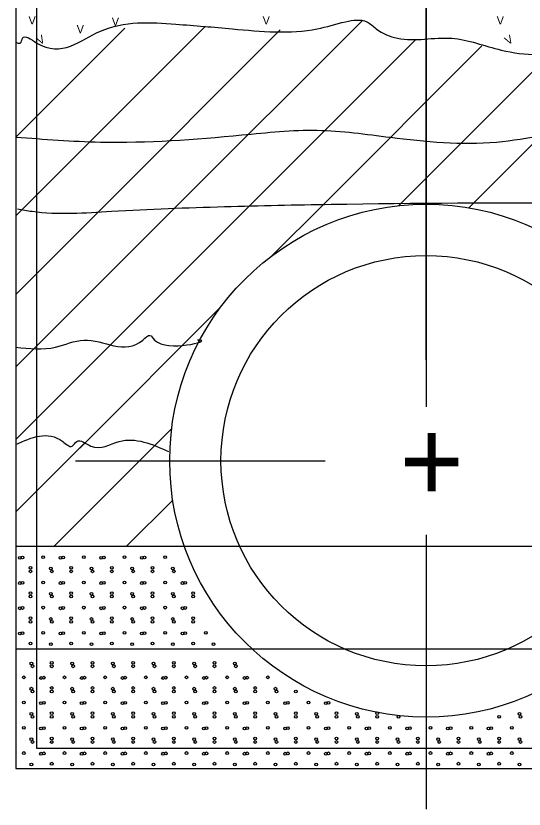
# Model space of a CAD drawing. Extents: x 1000 to 1036.3, y 1000 to 1022.
# Drawn here: x 1020.25 to 1021.489, y 1005.776 to 1007.709 of the extents above; entities that cross this region are included whole.
import ezdxf

# ---------------------------------------------------------------- set-up
doc = ezdxf.new("R2010")
doc.units = 0
doc.layers.add('1', color=7, linetype='Continuous')

msp = doc.modelspace()

# ---------------------------------------------------------------- linework, layer by layer
at = {"layer": '1'}
for p, q in [((1021.25, 1010.6219), (1021.25, 1006.7564)), ((1020.3, 1008.0207), (1020.3, 1005.9246)), ((1020.25, 1008), (1020.25, 1005.875)), ((1020.6359, 1007.2394), (1021.0938, 1007.6973)), ((1020.25, 1007.2218), (1020.7119, 1007.6837)), ((1020.25, 1007.4132), (1020.5159, 1007.6791)), ((1020.4507, 1007.2311), (1020.8945, 1007.6748)), ((1021.354, 1007.2413), (1021.787, 1007.6743)), ((1020.8192, 1007.246), (1021.2249, 1007.6518)), ((1020.9997, 1007.2497), (1021.386, 1007.636)), ((1021.1828, 1007.2464), (1021.5538, 1007.6174)), ((1020.875, 1007.125), (1020.9997, 1007.2497)), ((1020.25, 1006.6768), (1020.8192, 1007.246)), ((1020.25, 1006.8535), (1020.6359, 1007.2394)), ((1020.25, 1007.0303), (1020.4507, 1007.2311)), ((1020.25, 1007.2072), (1020.2512, 1007.2083)), ((1020.4057, 1006.6557), (1020.75, 1007)), ((1020.3434, 1006.4166), (1020.6299, 1006.7031)), ((1020.25, 1006.5), (1020.416, 1006.666)), ((1020.3952, 1006.625), (1021.0041, 1006.625)), ((1020.5201, 1006.4166), (1020.6324, 1006.5289)), ((1021.25, 1006.4443), (1021.25, 1005.7757)), ((1020.25, 1006.4166), (1020.6608, 1006.4166)), ((1020.6608, 1006.4166), (1021.8393, 1006.4166)), ((1020.25, 1006.1666), (1020.8252, 1006.1666)), ((1020.8252, 1006.1666), (1021.6748, 1006.1666)), ((1020.3, 1005.9246), (1022.2, 1005.9246)), ((1020.25, 1005.875), (1022.25, 1005.875))]:
    msp.add_line(p, q, dxfattribs=at)
msp.add_lwpolyline([(1021.25, 1006.8708), (1021.25, 1008.7564)], dxfattribs=at)
for centre, radius in [((1021.25, 1006.625), 0.625), ((1021.25, 1006.625), 0.5), ((1020.2595, 1006.3882), 0.00339), ((1020.2663, 1006.389), 0.00339), ((1020.3167, 1006.3898), 0.00339), ((1020.3587, 1006.3882), 0.00339), ((1020.3654, 1006.389), 0.00339), ((1020.4158, 1006.3898), 0.00339), ((1020.4578, 1006.3882), 0.00339), ((1020.4646, 1006.389), 0.00339), ((1020.515, 1006.3898), 0.00339), ((1020.557, 1006.3882), 0.00339), ((1020.5638, 1006.389), 0.00339), ((1020.6142, 1006.3898), 0.00339), ((1020.2856, 1006.3638), 0.00339), ((1020.3352, 1006.3621), 0.00339), ((1020.3848, 1006.3638), 0.00339), ((1020.4343, 1006.3621), 0.00339), ((1020.4839, 1006.3638), 0.00339), ((1020.5335, 1006.3621), 0.00339), ((1020.5831, 1006.3638), 0.00339), ((1020.6327, 1006.3621), 0.00339), ((1020.2856, 1006.3553), 0.00339), ((1020.3377, 1006.3553), 0.00339), ((1020.3848, 1006.3553), 0.00339), ((1020.4368, 1006.3553), 0.00339), ((1020.4839, 1006.3553), 0.00339), ((1020.536, 1006.3553), 0.00339), ((1020.5831, 1006.3553), 0.00339), ((1020.6352, 1006.3553), 0.00339), ((1020.2595, 1006.3267), 0.00339), ((1020.2663, 1006.3275), 0.00339), ((1020.3167, 1006.3283), 0.00339), ((1020.3587, 1006.3267), 0.00339), ((1020.3654, 1006.3275), 0.00339), ((1020.4158, 1006.3283), 0.00339), ((1020.4578, 1006.3267), 0.00339), ((1020.4646, 1006.3275), 0.00339), ((1020.515, 1006.3283), 0.00339), ((1020.557, 1006.3267), 0.00339), ((1020.5638, 1006.3275), 0.00339), ((1020.6142, 1006.3283), 0.00339), ((1020.6562, 1006.3267), 0.00339), ((1020.6629, 1006.3275), 0.00339), ((1020.2856, 1006.3023), 0.00339), ((1020.3352, 1006.3006), 0.00339), ((1020.3848, 1006.3023), 0.00339), ((1020.4343, 1006.3006), 0.00339), ((1020.4839, 1006.3023), 0.00339), ((1020.5335, 1006.3006), 0.00339), ((1020.5831, 1006.3023), 0.00339), ((1020.6327, 1006.3006), 0.00339), ((1020.6823, 1006.3023), 0.00339), ((1020.2856, 1006.2938), 0.00339), ((1020.3377, 1006.2938), 0.00339), ((1020.3848, 1006.2938), 0.00339), ((1020.4368, 1006.2938), 0.00339), ((1020.4839, 1006.2938), 0.00339), ((1020.536, 1006.2938), 0.00339), ((1020.5831, 1006.2938), 0.00339), ((1020.6352, 1006.2938), 0.00339), ((1020.6823, 1006.2938), 0.00339), ((1020.2595, 1006.2652), 0.00339), ((1020.2663, 1006.266), 0.00339), ((1020.3167, 1006.2668), 0.00339), ((1020.3587, 1006.2652), 0.00339), ((1020.3654, 1006.266), 0.00339), ((1020.4158, 1006.2668), 0.00339), ((1020.4578, 1006.2652), 0.00339), ((1020.4646, 1006.266), 0.00339), ((1020.515, 1006.2668), 0.00339), ((1020.557, 1006.2652), 0.00339), ((1020.5638, 1006.266), 0.00339), ((1020.6142, 1006.2668), 0.00339), ((1020.6562, 1006.2652), 0.00339), ((1020.6629, 1006.266), 0.00339), ((1020.2856, 1006.2408), 0.00339), ((1020.3848, 1006.2408), 0.00339), ((1020.4839, 1006.2408), 0.00339), ((1020.5831, 1006.2408), 0.00339), ((1020.6823, 1006.2408), 0.00339), ((1020.2856, 1006.2323), 0.00339), ((1020.3352, 1006.2391), 0.00339), ((1020.3377, 1006.2323), 0.00339), ((1020.3848, 1006.2323), 0.00339), ((1020.4343, 1006.2391), 0.00339), ((1020.4368, 1006.2323), 0.00339), ((1020.4839, 1006.2323), 0.00339), ((1020.5335, 1006.2391), 0.00339), ((1020.536, 1006.2323), 0.00339), ((1020.5831, 1006.2323), 0.00339), ((1020.6327, 1006.2391), 0.00339), ((1020.6352, 1006.2323), 0.00339), ((1020.6823, 1006.2323), 0.00339), ((1020.2595, 1006.2037), 0.00339), ((1020.2663, 1006.2045), 0.00339), ((1020.3167, 1006.2053), 0.00339), ((1020.3587, 1006.2037), 0.00339), ((1020.3654, 1006.2045), 0.00339), ((1020.4158, 1006.2053), 0.00339), ((1020.4578, 1006.2037), 0.00339), ((1020.4646, 1006.2045), 0.00339), ((1020.515, 1006.2053), 0.00339), ((1020.557, 1006.2037), 0.00339), ((1020.5638, 1006.2045), 0.00339), ((1020.6142, 1006.2053), 0.00339), ((1020.6562, 1006.2037), 0.00339), ((1020.6629, 1006.2045), 0.00339), ((1020.7133, 1006.2053), 0.00339), ((1020.2856, 1006.1793), 0.00339), ((1020.3352, 1006.1776), 0.00339), ((1020.3848, 1006.1793), 0.00339), ((1020.4343, 1006.1776), 0.00339), ((1020.4839, 1006.1793), 0.00339), ((1020.5335, 1006.1776), 0.00339), ((1020.5831, 1006.1793), 0.00339), ((1020.6327, 1006.1776), 0.00339), ((1020.6823, 1006.1793), 0.00339), ((1020.7318, 1006.1776), 0.00339), ((1020.2878, 1006.1307), 0.00339), ((1020.3374, 1006.1324), 0.00339), ((1020.387, 1006.1307), 0.00339), ((1020.4366, 1006.1324), 0.00339), ((1020.4862, 1006.1307), 0.00339), ((1020.5358, 1006.1324), 0.00339), ((1020.5853, 1006.1307), 0.00339), ((1020.6349, 1006.1324), 0.00339), ((1020.6845, 1006.1307), 0.00339), ((1020.7341, 1006.1324), 0.00339), ((1020.7837, 1006.1307), 0.00339), ((1020.2903, 1006.1238), 0.00339), ((1020.3374, 1006.1238), 0.00339), ((1020.3895, 1006.1238), 0.00339), ((1020.4366, 1006.1238), 0.00339), ((1020.4887, 1006.1238), 0.00339), ((1020.5358, 1006.1238), 0.00339), ((1020.5878, 1006.1238), 0.00339), ((1020.6349, 1006.1238), 0.00339), ((1020.687, 1006.1238), 0.00339), ((1020.7341, 1006.1238), 0.00339), ((1020.7862, 1006.1238), 0.00339), ((1020.2693, 1006.0969), 0.00339), ((1020.3113, 1006.0953), 0.00339), ((1020.3181, 1006.0961), 0.00339), ((1020.3685, 1006.0969), 0.00339), ((1020.4105, 1006.0953), 0.00339), ((1020.4173, 1006.0961), 0.00339), ((1020.4677, 1006.0969), 0.00339), ((1020.5097, 1006.0953), 0.00339), ((1020.5164, 1006.0961), 0.00339), ((1020.5668, 1006.0969), 0.00339), ((1020.6088, 1006.0953), 0.00339), ((1020.6156, 1006.0961), 0.00339), ((1020.666, 1006.0969), 0.00339), ((1020.708, 1006.0953), 0.00339), ((1020.7148, 1006.0961), 0.00339), ((1020.7652, 1006.0969), 0.00339), ((1020.8072, 1006.0953), 0.00339), ((1020.8139, 1006.0961), 0.00339), ((1020.8643, 1006.0969), 0.00339), ((1020.2878, 1006.0692), 0.00339), ((1020.3374, 1006.0709), 0.00339), ((1020.387, 1006.0692), 0.00339), ((1020.4366, 1006.0709), 0.00339), ((1020.4862, 1006.0692), 0.00339), ((1020.5358, 1006.0709), 0.00339), ((1020.5853, 1006.0692), 0.00339), ((1020.6349, 1006.0709), 0.00339), ((1020.6845, 1006.0692), 0.00339), ((1020.7341, 1006.0709), 0.00339), ((1020.7837, 1006.0692), 0.00339), ((1020.8333, 1006.0709), 0.00339), ((1020.8828, 1006.0692), 0.00339), ((1020.2903, 1006.0623), 0.00339), ((1020.3374, 1006.0623), 0.00339), ((1020.3895, 1006.0623), 0.00339), ((1020.4366, 1006.0623), 0.00339), ((1020.4887, 1006.0623), 0.00339), ((1020.5358, 1006.0623), 0.00339), ((1020.5878, 1006.0623), 0.00339), ((1020.6349, 1006.0623), 0.00339), ((1020.687, 1006.0623), 0.00339), ((1020.7341, 1006.0623), 0.00339), ((1020.7862, 1006.0623), 0.00339), ((1020.8333, 1006.0623), 0.00339), ((1020.8853, 1006.0623), 0.00339), ((1020.9324, 1006.0623), 0.00339), ((1020.2693, 1006.0354), 0.00339), ((1020.3113, 1006.0338), 0.00339), ((1020.3181, 1006.0346), 0.00339), ((1020.3685, 1006.0354), 0.00339), ((1020.4105, 1006.0338), 0.00339), ((1020.4173, 1006.0346), 0.00339), ((1020.4677, 1006.0354), 0.00339), ((1020.5097, 1006.0338), 0.00339), ((1020.5164, 1006.0346), 0.00339), ((1020.5668, 1006.0354), 0.00339), ((1020.6088, 1006.0338), 0.00339), ((1020.6156, 1006.0346), 0.00339), ((1020.666, 1006.0354), 0.00339), ((1020.708, 1006.0338), 0.00339), ((1020.7148, 1006.0346), 0.00339), ((1020.7652, 1006.0354), 0.00339), ((1020.8072, 1006.0338), 0.00339), ((1020.8139, 1006.0346), 0.00339), ((1020.8643, 1006.0354), 0.00339), ((1020.9063, 1006.0338), 0.00339), ((1020.9131, 1006.0346), 0.00339), ((1020.9635, 1006.0354), 0.00339), ((1021.0055, 1006.0338), 0.00339), ((1021.0123, 1006.0346), 0.00339), ((1020.3374, 1006.0094), 0.00339), ((1020.4366, 1006.0094), 0.00339), ((1020.5358, 1006.0094), 0.00339), ((1020.6349, 1006.0094), 0.00339), ((1020.7341, 1006.0094), 0.00339), ((1020.8333, 1006.0094), 0.00339), ((1020.9324, 1006.0094), 0.00339), ((1021.0316, 1006.0094), 0.00339), ((1021.1308, 1006.0094), 0.00339), ((1020.2878, 1006.0077), 0.00339), ((1020.2903, 1006.0008), 0.00339), ((1020.3374, 1006.0008), 0.00339), ((1020.387, 1006.0077), 0.00339), ((1020.3895, 1006.0008), 0.00339), ((1020.4366, 1006.0008), 0.00339), ((1020.4862, 1006.0077), 0.00339), ((1020.4887, 1006.0008), 0.00339), ((1020.5358, 1006.0008), 0.00339), ((1020.5853, 1006.0077), 0.00339), ((1020.5878, 1006.0008), 0.00339), ((1020.6349, 1006.0008), 0.00339), ((1020.6845, 1006.0077), 0.00339), ((1020.687, 1006.0008), 0.00339), ((1020.7341, 1006.0008), 0.00339), ((1020.7837, 1006.0077), 0.00339), ((1020.7862, 1006.0008), 0.00339), ((1020.8333, 1006.0008), 0.00339), ((1020.8828, 1006.0077), 0.00339), ((1020.8853, 1006.0008), 0.00339), ((1020.9324, 1006.0008), 0.00339), ((1020.982, 1006.0077), 0.00339), ((1020.9845, 1006.0008), 0.00339), ((1021.0316, 1006.0008), 0.00339), ((1021.0812, 1006.0077), 0.00339), ((1021.0837, 1006.0008), 0.00339), ((1021.1308, 1006.0008), 0.00339), ((1021.1828, 1006.0008), 0.00339), ((1021.4283, 1006.0008), 0.00339), ((1021.4778, 1006.0077), 0.00339), ((1021.4803, 1006.0008), 0.00339), ((1020.2693, 1005.9739), 0.00339), ((1020.3113, 1005.9723), 0.00339), ((1020.3181, 1005.9731), 0.00339), ((1020.3685, 1005.9739), 0.00339), ((1020.4105, 1005.9723), 0.00339), ((1020.4173, 1005.9731), 0.00339), ((1020.4677, 1005.9739), 0.00339), ((1020.5097, 1005.9723), 0.00339), ((1020.5164, 1005.9731), 0.00339), ((1020.5668, 1005.9739), 0.00339), ((1020.6088, 1005.9723), 0.00339), ((1020.6156, 1005.9731), 0.00339), ((1020.666, 1005.9739), 0.00339), ((1020.708, 1005.9723), 0.00339), ((1020.7148, 1005.9731), 0.00339), ((1020.7652, 1005.9739), 0.00339), ((1020.8072, 1005.9723), 0.00339), ((1020.8139, 1005.9731), 0.00339), ((1020.8643, 1005.9739), 0.00339), ((1020.9063, 1005.9723), 0.00339), ((1020.9131, 1005.9731), 0.00339), ((1020.9635, 1005.9739), 0.00339), ((1021.0055, 1005.9723), 0.00339), ((1021.0123, 1005.9731), 0.00339), ((1021.0627, 1005.9739), 0.00339), ((1021.1047, 1005.9723), 0.00339), ((1021.1114, 1005.9731), 0.00339), ((1021.1618, 1005.9739), 0.00339), ((1021.2038, 1005.9723), 0.00339), ((1021.2106, 1005.9731), 0.00339), ((1021.261, 1005.9739), 0.00339), ((1021.303, 1005.9723), 0.00339), ((1021.3098, 1005.9731), 0.00339), ((1021.3602, 1005.9739), 0.00339), ((1021.4022, 1005.9723), 0.00339), ((1021.4089, 1005.9731), 0.00339), ((1021.4593, 1005.9739), 0.00339), ((1020.2878, 1005.9462), 0.00339), ((1020.2903, 1005.9393), 0.00339), ((1020.3374, 1005.9479), 0.00339), ((1020.3374, 1005.9393), 0.00339), ((1020.387, 1005.9462), 0.00339), ((1020.3895, 1005.9393), 0.00339), ((1020.4366, 1005.9479), 0.00339), ((1020.4366, 1005.9393), 0.00339), ((1020.4862, 1005.9462), 0.00339), ((1020.4887, 1005.9393), 0.00339), ((1020.5358, 1005.9479), 0.00339), ((1020.5358, 1005.9393), 0.00339), ((1020.5853, 1005.9462), 0.00339), ((1020.5878, 1005.9393), 0.00339), ((1020.6349, 1005.9479), 0.00339), ((1020.6349, 1005.9393), 0.00339), ((1020.6845, 1005.9462), 0.00339), ((1020.687, 1005.9393), 0.00339), ((1020.7341, 1005.9479), 0.00339), ((1020.7341, 1005.9393), 0.00339), ((1020.7837, 1005.9462), 0.00339), ((1020.7862, 1005.9393), 0.00339), ((1020.8333, 1005.9479), 0.00339), ((1020.8333, 1005.9393), 0.00339), ((1020.8828, 1005.9462), 0.00339), ((1020.8853, 1005.9393), 0.00339), ((1020.9324, 1005.9479), 0.00339), ((1020.9324, 1005.9393), 0.00339), ((1020.982, 1005.9462), 0.00339), ((1020.9845, 1005.9393), 0.00339), ((1021.0316, 1005.9479), 0.00339), ((1021.0316, 1005.9393), 0.00339), ((1021.0812, 1005.9462), 0.00339), ((1021.0837, 1005.9393), 0.00339), ((1021.1308, 1005.9479), 0.00339), ((1021.1308, 1005.9393), 0.00339), ((1021.1803, 1005.9462), 0.00339), ((1021.1828, 1005.9393), 0.00339), ((1021.2299, 1005.9479), 0.00339), ((1021.2299, 1005.9393), 0.00339), ((1021.2795, 1005.9462), 0.00339), ((1021.282, 1005.9393), 0.00339), ((1021.3291, 1005.9479), 0.00339), ((1021.3291, 1005.9393), 0.00339), ((1021.3787, 1005.9462), 0.00339), ((1021.3812, 1005.9393), 0.00339), ((1021.4283, 1005.9479), 0.00339), ((1021.4283, 1005.9393), 0.00339), ((1021.4778, 1005.9462), 0.00339), ((1021.4803, 1005.9393), 0.00339), ((1020.2693, 1005.9124), 0.00339), ((1020.3685, 1005.9124), 0.00339), ((1020.4677, 1005.9124), 0.00339), ((1020.5668, 1005.9124), 0.00339), ((1020.666, 1005.9124), 0.00339), ((1020.7652, 1005.9124), 0.00339), ((1020.8643, 1005.9124), 0.00339), ((1020.9635, 1005.9124), 0.00339), ((1021.0627, 1005.9124), 0.00339), ((1021.1618, 1005.9124), 0.00339), ((1021.261, 1005.9124), 0.00339), ((1021.3602, 1005.9124), 0.00339), ((1021.4593, 1005.9124), 0.00339), ((1020.3113, 1005.9108), 0.00339), ((1020.3181, 1005.9116), 0.00339), ((1020.4105, 1005.9108), 0.00339), ((1020.4173, 1005.9116), 0.00339), ((1020.5097, 1005.9108), 0.00339), ((1020.5164, 1005.9116), 0.00339), ((1020.6088, 1005.9108), 0.00339), ((1020.6156, 1005.9116), 0.00339), ((1020.708, 1005.9108), 0.00339), ((1020.7148, 1005.9116), 0.00339), ((1020.8072, 1005.9108), 0.00339), ((1020.8139, 1005.9116), 0.00339), ((1020.9063, 1005.9108), 0.00339), ((1020.9131, 1005.9116), 0.00339), ((1021.0055, 1005.9108), 0.00339), ((1021.0123, 1005.9116), 0.00339), ((1021.1047, 1005.9108), 0.00339), ((1021.1114, 1005.9116), 0.00339), ((1021.2038, 1005.9108), 0.00339), ((1021.2106, 1005.9116), 0.00339), ((1021.303, 1005.9108), 0.00339), ((1021.3098, 1005.9116), 0.00339), ((1021.4022, 1005.9108), 0.00339), ((1021.4089, 1005.9116), 0.00339), ((1020.2878, 1005.8847), 0.00339), ((1020.3374, 1005.8864), 0.00339), ((1020.387, 1005.8847), 0.00339), ((1020.4366, 1005.8864), 0.00339), ((1020.4862, 1005.8847), 0.00339), ((1020.5358, 1005.8864), 0.00339), ((1020.5853, 1005.8847), 0.00339), ((1020.6349, 1005.8864), 0.00339), ((1020.6845, 1005.8847), 0.00339), ((1020.7341, 1005.8864), 0.00339), ((1020.7837, 1005.8847), 0.00339), ((1020.8333, 1005.8864), 0.00339), ((1020.8828, 1005.8847), 0.00339), ((1020.9324, 1005.8864), 0.00339), ((1020.982, 1005.8847), 0.00339), ((1021.0316, 1005.8864), 0.00339), ((1021.0812, 1005.8847), 0.00339), ((1021.1308, 1005.8864), 0.00339), ((1021.1803, 1005.8847), 0.00339), ((1021.2299, 1005.8864), 0.00339), ((1021.2795, 1005.8847), 0.00339), ((1021.3291, 1005.8864), 0.00339), ((1021.3787, 1005.8847), 0.00339), ((1021.4283, 1005.8864), 0.00339), ((1021.4778, 1005.8847), 0.00339)]:
    msp.add_circle(centre, radius, dxfattribs=at)
for points in [[(1020.25, 1007.6451), (1020.2607, 1007.643), (1020.2664, 1007.6545), (1020.3009, 1007.643), (1020.4561, 1007.6718), (1020.64, 1007.689), (1020.7779, 1007.6775), (1020.9848, 1007.6775), (1021.0538, 1007.6948), (1021.1055, 1007.6948), (1021.1285, 1007.6775), (1021.1802, 1007.6545), (1021.3124, 1007.6545), (1021.4331, 1007.6258), (1021.6113, 1007.6201), (1021.64, 1007.6258), (1021.7664, 1007.6718), (1021.8986, 1007.6718), (1022.0021, 1007.6545), (1022.1802, 1007.6603), (1022.1974, 1007.6718), (1022.25, 1007.6677)], [(1020.25, 1007.4138), (1020.4561, 1007.4017), (1020.8009, 1007.4189), (1020.9848, 1007.4304), (1021.163, 1007.4132), (1021.4216, 1007.4017), (1021.5365, 1007.4189), (1021.6974, 1007.4477), (1021.9216, 1007.4362), (1022.0078, 1007.4132), (1022.1802, 1007.4189), (1022.25, 1007.4158)], [(1020.254, 1007.2387), (1020.2897, 1007.2328), (1020.4833, 1007.2328), (1020.7584, 1007.2443), (1021.0185, 1007.25), (1022.25, 1007.25)], [(1020.25, 1006.9017), (1020.3468, 1006.9017), (1020.4158, 1006.9189), (1020.5595, 1006.9189), (1020.5768, 1006.9304), (1020.5883, 1006.9189), (1020.6974, 1006.9189), (1020.6929, 1006.9189)], [(1020.25, 1006.6646), (1020.3641, 1006.6718), (1020.3871, 1006.6603), (1020.3986, 1006.6718), (1020.4331, 1006.6603), (1020.502, 1006.6718), (1020.6223, 1006.6477)]]:
    msp.add_spline(points, degree=3, dxfattribs=at)

# ---------------------------------------------------------------- texts
for s, height, p in [('V', 0.02, (1020.2808, 1007.6882)), ('V', 0.02, (1020.4838, 1007.6848)), ('V', 0.02, (1020.8514, 1007.6882)), ('V', 0.02, (1021.422, 1007.6882)), ('V', 0.02, (1020.3982, 1007.6669)), ('+', 0.2, (1021.1854, 1006.525))]:
    msp.add_text(s, height=height, dxfattribs=at).set_placement(p)
for p in [(1020.3078, 1007.6376), (1021.449, 1007.6376)]:
    msp.add_text('V', height=0.02, rotation=29.9221, dxfattribs=at).set_placement(p)

doc.saveas('drawing.dxf')
